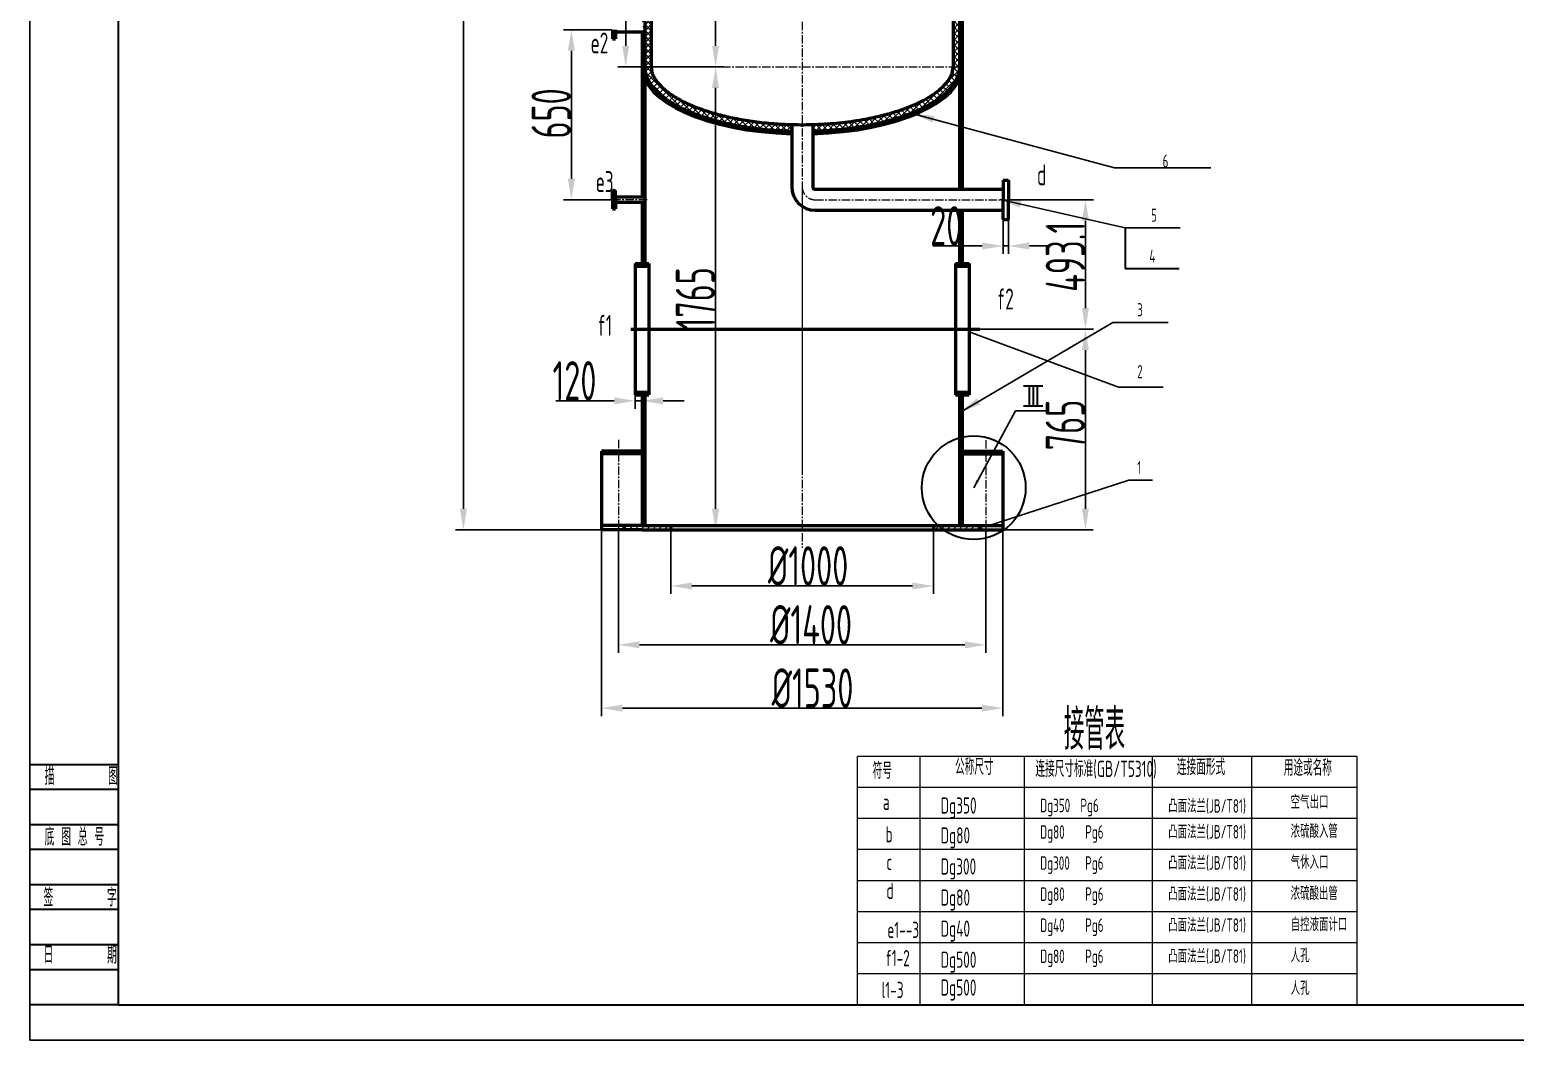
# Model space of a CAD drawing. Header units: millimetres. Extents: x -253 to 11070, y -374 to 15635.
# Drawn here: x -253 to 5408, y -374 to 3480 of the extents above; entities that cross this region are included whole.
import ezdxf

# ---------------------------------------------------------------- set-up
doc = ezdxf.new("R2010")
doc.units = ezdxf.units.MM
doc.linetypes.add('CENTER', pattern=[50.8, 31.75, -6.35, 6.35, -6.35])
for name, color, linetype, lineweight in [('中心线', 6, 'CENTER', 18), ('剖面线', 3, 'Continuous', 18), ('文字', 2, 'Continuous', 25), ('标注', 1, 'Continuous', 30), ('粗实线', 5, 'Continuous', 50), ('细实线', 4, 'Continuous', 20)]:
    doc.layers.add(name, color=color, linetype=linetype, lineweight=lineweight)
doc.styles.add('字体120', font='gbenor.shx', dxfattribs={"width": 0.7, "height": 120, "bigfont": 'gbcbig.shx'})
doc.styles.add('字体150', font='gbenor.shx', dxfattribs={"width": 0.7, "height": 150, "bigfont": 'gbcbig.shx'})
doc.styles.add('字体30', font='gbenor.shx', dxfattribs={"width": 0.7, "height": 30, "bigfont": 'gbcbig.shx'})
doc.styles.add('字体5', font='gbenor.shx', dxfattribs={"width": 0.7, "height": 5, "bigfont": 'gbcbig.shx'})
doc.styles.add('字体50', font='gbenor.shx', dxfattribs={"width": 0.7, "height": 50, "bigfont": 'gbcbig.shx'})
doc.styles.add('字体80', font='gbenor.shx', dxfattribs={"width": 0.7, "height": 80, "bigfont": 'gbcbig.shx'})
doc.dimstyles.new('基本样式150', dxfattribs={"dimtxt": 150, "dimasz": 80, "dimexe": 30, "dimexo": 0.625, "dimgap": 1.5, "dimtad": 1, "dimdec": 1, "dimdsep": 46, "dimtxsty": '字体150', "dimcen": 20, "dimadec": 0, "dimazin": 0, "dimtfac": 1, "dimtdec": 1, "dimtmove": 0, "dimatfit": 3, "dimfxl": 0, "dimarcsym": 0})
doc.dimstyles.new('基本样式50', dxfattribs={"dimtxt": 50, "dimasz": 10, "dimexe": 9, "dimexo": 0.625, "dimtad": 1, "dimdec": 1, "dimdsep": 46, "dimtxsty": '字体50', "dimcen": 4, "dimadec": 0, "dimazin": 0, "dimtfac": 1, "dimtdec": 1, "dimtmove": 0, "dimatfit": 3, "dimfxl": 0, "dimarcsym": 0})
doc.dimstyles.new('省扯样式50', dxfattribs={"dimtxt": 120, "dimasz": 30, "dimexe": 15, "dimexo": 0.625, "dimtad": 1, "dimdec": 1, "dimdsep": 46, "dimtxsty": '字体120', "dimcen": 4, "dimse2": 1, "dimsd2": 1, "dimadec": 0, "dimazin": 0, "dimtfac": 1, "dimtdec": 1, "dimtmove": 0, "dimatfit": 3, "dimfxl": 0, "dimarcsym": 0})
pattern_1 = [(45, (-85352.509, 14409.825), (-11.2253202, 11.2253202), [])]

# ---------------------------------------------------------------- blocks, each defined once
blk = doc.blocks.new('*D10')
at = {"layer": 'Defpoints', "color": 0}
for p in [(2095.8, 4837.9), (2080.8, 3337.9), (2360.7, 3337.9)]:
    blk.add_point(p, dxfattribs=at)
at = {"layer": '标注', "color": 0, "lineweight": -2}
for p, q in [((2096.4, 4837.9), (2390.7, 4837.9)), ((2360.7, 4757.9), (2360.7, 3417.9)), ((2081.4, 3337.9), (2390.7, 3337.9))]:
    blk.add_line(p, q, dxfattribs=at)
at = {"layer": '标注', "color": 0}
for points in [[(2347.4, 4757.9), (2374.1, 4757.9), (2360.7, 4837.9)], [(2347.4, 3417.9), (2374.1, 3417.9), (2360.7, 3337.9)]]:
    blk.add_solid(points, dxfattribs=at)
at = {"layer": '标注', "color": 0, "insert": (2284.2, 4068.1), "char_height": 150, "attachment_point": 5, "rotation": 90, "style": '字体150'}
blk.add_mtext('1500', dxfattribs=at)
blk = doc.blocks.new('*D11')
at = {"layer": 'Defpoints', "color": 0}
for p in [(3367.6, 2337.9), (3770.3, 2337.9), (3455.8, 1572.9)]:
    blk.add_point(p, dxfattribs=at)
at = {"layer": '标注', "color": 0, "lineweight": -2}
for p, q in [((3368.2, 2337.9), (3800.3, 2337.9)), ((3770.3, 1652.9), (3770.3, 2257.9)), ((3456.4, 1572.9), (3800.3, 1572.9))]:
    blk.add_line(p, q, dxfattribs=at)
at = {"layer": '标注', "color": 0}
for points in [[(3757, 2257.9), (3783.6, 2257.9), (3770.3, 2337.9)], [(3757, 1652.9), (3783.6, 1652.9), (3770.3, 1572.9)]]:
    blk.add_solid(points, dxfattribs=at)
at = {"layer": '标注', "color": 0, "insert": (3693.8, 1972.5), "char_height": 150, "attachment_point": 5, "rotation": 90, "style": '字体150'}
blk.add_mtext('765', dxfattribs=at)
blk = doc.blocks.new('*D12')
at = {"layer": 'Defpoints', "color": 0}
for p in [(3476.8, 2831), (3770.4, 2831), (3367.6, 2337.9)]:
    blk.add_point(p, dxfattribs=at)
at = {"layer": '标注', "color": 0, "lineweight": -2}
for p, q in [((3477.4, 2831), (3800.4, 2831)), ((3770.4, 2417.9), (3770.4, 2751)), ((3368.2, 2337.9), (3800.4, 2337.9))]:
    blk.add_line(p, q, dxfattribs=at)
at = {"layer": '标注', "color": 0}
for points in [[(3757.1, 2751), (3783.8, 2751), (3770.4, 2831)], [(3757.1, 2417.9), (3783.8, 2417.9), (3770.4, 2337.9)]]:
    blk.add_solid(points, dxfattribs=at)
at = {"layer": '标注', "color": 0, "insert": (3693.9, 2613.9), "char_height": 150, "attachment_point": 5, "rotation": 90, "style": '字体150'}
blk.add_mtext('493.1', dxfattribs=at)
blk = doc.blocks.new('*D13')
at = {"layer": 'Defpoints', "color": 0}
for p in [(2054.7, 2087.9), (2054.7, 2064.5), (2080.8, 2087.9)]:
    blk.add_point(p, dxfattribs=at)
at = {"layer": '标注', "color": 0, "lineweight": -2}
for p, q in [((1974.7, 2064.5), (1751.6, 2064.5)), ((2054.7, 2087.3), (2054.7, 2034.5)), ((2080.8, 2064.5), (2054.7, 2064.5)), ((2080.8, 2087.3), (2080.8, 2034.5)), ((2160.8, 2064.5), (2240.8, 2064.5))]:
    blk.add_line(p, q, dxfattribs=at)
at = {"layer": '标注', "color": 0}
for points in [[(1974.7, 2077.8), (1974.7, 2051.1), (2054.7, 2064.5)], [(2160.8, 2077.8), (2160.8, 2051.1), (2080.8, 2064.5)]]:
    blk.add_solid(points, dxfattribs=at)
at = {"layer": '标注', "color": 0, "insert": (1823.1, 2141), "char_height": 150, "attachment_point": 5, "style": '字体150'}
blk.add_mtext('120', dxfattribs=at)
blk = doc.blocks.new('*D14')
at = {"layer": 'Defpoints', "color": 0}
for p in [(2018.2, 5921.2), (2080.8, 5921.2), (2090.8, 3337.9)]:
    blk.add_point(p, dxfattribs=at)
at = {"layer": '标注', "color": 0, "lineweight": -2}
for p, q in [((2080.1, 5921.2), (1988.2, 5921.2)), ((2018.2, 3417.9), (2018.2, 5841.2)), ((2090.1, 3337.9), (1988.2, 3337.9))]:
    blk.add_line(p, q, dxfattribs=at)
at = {"layer": '标注', "color": 0}
for points in [[(2004.8, 5841.2), (2031.5, 5841.2), (2018.2, 5921.2)], [(2004.8, 3417.9), (2031.5, 3417.9), (2018.2, 3337.9)]]:
    blk.add_solid(points, dxfattribs=at)
at = {"layer": '标注', "color": 0, "insert": (1941.7, 4644.4), "char_height": 150, "attachment_point": 5, "rotation": 90, "style": '字体150'}
blk.add_mtext('2580', dxfattribs=at)
blk = doc.blocks.new('*D19')
at = {"layer": 'Defpoints', "color": 0}
for p in [(1967.4, 3479.6), (1811.2, 2831), (1967.4, 2831)]:
    blk.add_point(p, dxfattribs=at)
at = {"layer": '标注', "color": 0, "lineweight": -2}
for p, q in [((1966.8, 3479.6), (1781.2, 3479.6)), ((1811.2, 3399.6), (1811.2, 2911)), ((1966.8, 2831), (1781.2, 2831))]:
    blk.add_line(p, q, dxfattribs=at)
at = {"layer": '标注', "color": 0}
for points in [[(1797.9, 3399.6), (1824.6, 3399.6), (1811.2, 3479.6)], [(1797.9, 2911), (1824.6, 2911), (1811.2, 2831)]]:
    blk.add_solid(points, dxfattribs=at)
at = {"layer": '标注', "color": 0, "insert": (1734.7, 3160.5), "char_height": 150, "attachment_point": 5, "rotation": 90, "style": '字体150'}
blk.add_mtext('650', dxfattribs=at)
blk = doc.blocks.new('*D4')
at = {"layer": 'Defpoints', "color": 0}
for p in [(2080.8, 3337.9), (2080.8, 1572.9), (2360.7, 1572.9)]:
    blk.add_point(p, dxfattribs=at)
at = {"layer": '标注', "color": 0, "lineweight": -2}
for p, q in [((2081.4, 3337.9), (2390.7, 3337.9)), ((2360.7, 3257.9), (2360.7, 1652.9)), ((2081.4, 1572.9), (2390.7, 1572.9))]:
    blk.add_line(p, q, dxfattribs=at)
at = {"layer": '标注', "color": 0}
for points in [[(2347.4, 3257.9), (2374.1, 3257.9), (2360.7, 3337.9)], [(2347.4, 1652.9), (2374.1, 1652.9), (2360.7, 1572.9)]]:
    blk.add_solid(points, dxfattribs=at)
at = {"layer": '标注', "color": 0, "insert": (2284.2, 2455.4), "char_height": 150, "attachment_point": 5, "rotation": 90, "style": '字体150'}
blk.add_mtext('1765', dxfattribs=at)
blk = doc.blocks.new('*D29')
at = {"layer": 'Defpoints', "color": 0}
for p in [(2190.8, 1572.9), (3190.8, 1572.9), (3190.8, 1358.6)]:
    blk.add_point(p, dxfattribs=at)
at = {"layer": '标注', "color": 0, "lineweight": -2}
for p, q in [((2190.8, 1572.3), (2190.8, 1328.6)), ((3190.8, 1572.3), (3190.8, 1328.6)), ((2270.8, 1358.6), (3110.8, 1358.6))]:
    blk.add_line(p, q, dxfattribs=at)
at = {"layer": '标注', "color": 0}
for points in [[(2270.8, 1372), (2270.8, 1345.3), (2190.8, 1358.6)], [(3110.8, 1372), (3110.8, 1345.3), (3190.8, 1358.6)]]:
    blk.add_solid(points, dxfattribs=at)
at = {"layer": '标注', "color": 0, "insert": (2713.5, 1435.1), "char_height": 150, "attachment_point": 5, "style": '字体150'}
blk.add_mtext('%%c1000', dxfattribs=at)
blk = doc.blocks.new('*D30')
at = {"layer": 'Defpoints', "color": 0}
for p in [(1990.8, 1572.9), (3390.8, 1572.9), (3390.8, 1134.2)]:
    blk.add_point(p, dxfattribs=at)
at = {"layer": '标注', "color": 0, "lineweight": -2}
for p, q in [((1990.8, 1572.3), (1990.8, 1104.2)), ((3390.8, 1572.3), (3390.8, 1104.2)), ((2070.8, 1134.2), (3310.8, 1134.2))]:
    blk.add_line(p, q, dxfattribs=at)
at = {"layer": '标注', "color": 0}
for points in [[(2070.8, 1147.5), (2070.8, 1120.8), (1990.8, 1134.2)], [(3310.8, 1147.5), (3310.8, 1120.8), (3390.8, 1134.2)]]:
    blk.add_solid(points, dxfattribs=at)
at = {"layer": '标注', "color": 0, "insert": (2724.7, 1210.7), "char_height": 150, "attachment_point": 5, "style": '字体150'}
blk.add_mtext('%%c1400', dxfattribs=at)
blk = doc.blocks.new('*D31')
at = {"layer": 'Defpoints', "color": 0}
for p in [(1925.8, 1572.9), (3455.8, 1572.9), (3455.8, 892.9)]:
    blk.add_point(p, dxfattribs=at)
at = {"layer": '标注', "color": 0, "lineweight": -2}
for p, q in [((1925.8, 1572.3), (1925.8, 862.9)), ((3455.8, 1572.3), (3455.8, 862.9)), ((2005.8, 892.9), (3375.8, 892.9))]:
    blk.add_line(p, q, dxfattribs=at)
at = {"layer": '标注', "color": 0}
for points in [[(2005.8, 906.2), (2005.8, 879.5), (1925.8, 892.9)], [(3375.8, 906.2), (3375.8, 879.5), (3455.8, 892.9)]]:
    blk.add_solid(points, dxfattribs=at)
at = {"layer": '标注', "color": 0, "insert": (2730.3, 969.4), "char_height": 150, "attachment_point": 5, "style": '字体150'}
blk.add_mtext('%%c1530', dxfattribs=at)
blk = doc.blocks.new('*D35')
at = {"layer": 'Defpoints', "color": 0}
for p in [(3456.8, 2756), (3476.8, 2756), (3476.8, 2655)]:
    blk.add_point(p, dxfattribs=at)
at = {"layer": '标注', "color": 0, "lineweight": -2}
for p, q in [((3456.8, 2755.4), (3456.8, 2625)), ((3476.8, 2755.4), (3476.8, 2625)), ((3376.8, 2655), (3189, 2655)), ((3476.8, 2655), (3456.8, 2655)), ((3556.8, 2655), (3636.8, 2655))]:
    blk.add_line(p, q, dxfattribs=at)
at = {"layer": '标注', "color": 0}
for points in [[(3376.8, 2668.3), (3376.8, 2641.7), (3456.8, 2655)], [(3556.8, 2668.3), (3556.8, 2641.7), (3476.8, 2655)]]:
    blk.add_solid(points, dxfattribs=at)
at = {"layer": '标注', "color": 0, "insert": (3239.8, 2731.5), "char_height": 150, "attachment_point": 5, "style": '字体150'}
blk.add_mtext('20', dxfattribs=at)
blk = doc.blocks.new('*D7')
at = {"layer": 'Defpoints', "color": 0}
for p in [(2691.4, 14401.8), (1399.7, 1572.9), (2090.8, 1572.9)]:
    blk.add_point(p, dxfattribs=at)
at = {"layer": '标注', "color": 0, "lineweight": -2}
for p, q in [((2690.8, 14401.8), (1369.7, 14401.8)), ((1399.7, 14321.8), (1399.7, 1652.9)), ((2090.1, 1572.9), (1369.7, 1572.9))]:
    blk.add_line(p, q, dxfattribs=at)
at = {"layer": '标注', "color": 0}
for points in [[(1386.3, 14321.8), (1413, 14321.8), (1399.7, 14401.8)], [(1386.3, 1652.9), (1413, 1652.9), (1399.7, 1572.9)]]:
    blk.add_solid(points, dxfattribs=at)
at = {"layer": '标注', "color": 0, "insert": (1323.2, 7948.9), "char_height": 150, "attachment_point": 5, "rotation": 90, "style": '字体150'}
blk.add_mtext('13975', dxfattribs=at)

msp = doc.modelspace()

# ---------------------------------------------------------------- hatches: boundary and pattern name
at = {"layer": '剖面线'}
h = msp.add_hatch(dxfattribs=at)
h.set_pattern_fill('ANSI37', color=256, scale=5, style=0)
h.set_pattern_definition([(45, (-85352.509, 14409.825), (-11.2253202, 11.2253202), []), (135, (-85352.509, 14409.825), (-11.2253202, -11.2253202), [])])
h.paths.add_polyline_path([(3265.77, 3337.95), (3290.77, 3337.95), (3290.77, 4278.35), (3265.77, 4278.35)])
edge = h.paths.add_edge_path()
edge.add_spline(control_points=[(2730.77, 3093), (2735.56, 3093.14), (2740.35, 3093.29), (2773.93, 3094.56), (2802.55, 3096.51), (2858.81, 3102.11), (2886.45, 3105.75), (2940.18, 3114.64), (2966.27, 3119.89), (3016.34, 3131.89), (3040.33, 3138.63), (3085.69, 3153.47), (3107.07, 3161.55), (3146.76, 3178.88), (3165.07, 3188.11), (3198.23, 3207.51), (3213.07, 3217.66), (3236.22, 3236.36), (3245.25, 3244.79), (3260.87, 3261.88), (3267.46, 3270.54), (3278.2, 3287.93), (3282.35, 3296.67), (3288.23, 3314.1), (3289.98, 3322.81), (3290.7, 3333.65), (3290.77, 3335.8), (3290.77, 3337.95)], knot_values=[1.6368724, 1.6368724, 1.6368724, 1.6368724, 1.6606489, 1.6606489, 1.803887, 1.803887, 1.9471251, 1.9471251, 2.0903632, 2.0903632, 2.2336013, 2.2336013, 2.3768394, 2.3768394, 2.5200775, 2.5200775, 2.6633156, 2.6633156, 2.7759348, 2.7759348, 2.8885541, 2.8885541, 3.0011734, 3.0011734, 3.1137927, 3.1137927, 3.1415927, 3.1415927, 3.1415927, 3.1415927], degree=3, periodic=0)
edge.add_line((3290.77, 3337.95), (3265.77, 3337.95))
edge.add_spline(control_points=[(3265.77, 3337.95), (3265.77, 3335.21), (3265.61, 3332.48), (3264.82, 3325.52), (3263.97, 3321.27), (3261.6, 3313.07), (3260.16, 3309.15), (3256.57, 3301.14), (3254.43, 3297.06), (3249.36, 3288.76), (3246.45, 3284.55), (3238.81, 3274.73), (3233.82, 3269.11), (3222.44, 3257.81), (3216.06, 3252.14), (3202.2, 3241.09), (3194.77, 3235.7), (3176.96, 3223.93), (3166.29, 3217.59), (3140.45, 3203.74), (3124.81, 3196.34), (3091.23, 3182.32), (3073.28, 3175.69), (3035.55, 3163.4), (3015.78, 3157.73), (2974.61, 3147.43), (2953.2, 3142.79), (2903.14, 3133.51), (2874.08, 3129.22), (2814.64, 3122.57), (2784.27, 3120.21), (2746.02, 3118.5), (2738.4, 3118.23), (2730.77, 3118.01)], knot_values=[1.6380387, 1.6380387, 1.6380387, 1.6380387, 1.6856943, 1.6856943, 1.7587064, 1.7587064, 1.8234815, 1.8234815, 1.8882566, 1.8882566, 1.9530318, 1.9530318, 2.0373284, 2.0373284, 2.121625, 2.121625, 2.2028238, 2.2028238, 2.3016387, 2.3016387, 2.4248134, 2.4248134, 2.5479881, 2.5479881, 2.670172, 2.670172, 2.7923559, 2.7923559, 2.9477013, 2.9477013, 3.1030467, 3.1030467, 3.1415927, 3.1415927, 3.1415927, 3.1415927], degree=3, periodic=0)
edge.add_line((2730.77, 3118.01), (2730.77, 3093))
edge = h.paths.add_edge_path()
edge.add_spline(control_points=[(2090.77, 3337.95), (2090.77, 3330.21), (2091.69, 3322.48), (2095.41, 3306.99), (2098.2, 3299.23), (2105.72, 3283.72), (2110.44, 3275.97), (2121.83, 3260.58), (2128.49, 3252.94), (2143.71, 3237.89), (2152.27, 3230.47), (2171.22, 3215.97), (2181.6, 3208.89), (2204.08, 3195.15), (2216.18, 3188.5), (2241.97, 3175.7), (2255.66, 3169.56), (2290.68, 3155.35), (2312.77, 3147.59), (2359.43, 3133.45), (2384, 3127.07), (2435.11, 3115.84), (2461.64, 3110.99), (2516.13, 3102.92), (2544.07, 3099.7), (2598.28, 3095.18), (2624.46, 3093.73), (2650.77, 3093)], knot_values=[0, 0, 0, 0, 0.1001525, 0.1001525, 0.2003051, 0.2003051, 0.3004576, 0.3004576, 0.4006102, 0.4006102, 0.5007627, 0.5007627, 0.6009152, 0.6009152, 0.7010678, 0.7010678, 0.8012203, 0.8012203, 0.9444584, 0.9444584, 1.0876965, 1.0876965, 1.2309346, 1.2309346, 1.3741727, 1.3741727, 1.5047203, 1.5047203, 1.5047203, 1.5047203], degree=3, periodic=0)
edge.add_line((2650.77, 3093), (2650.77, 3118.01))
edge.add_spline(control_points=[(2650.77, 3118.01), (2629.97, 3118.6), (2609.26, 3119.64), (2564.77, 3122.89), (2541.07, 3125.25), (2494.59, 3131.16), (2471.82, 3134.72), (2427.57, 3142.94), (2406.09, 3147.62), (2364.78, 3158), (2344.95, 3163.71), (2312.82, 3174.22), (2300.02, 3178.8), (2275.52, 3188.35), (2263.82, 3193.33), (2241.62, 3203.63), (2231.12, 3208.95), (2211.42, 3219.86), (2202.23, 3225.44), (2185.2, 3236.79), (2177.38, 3242.54), (2164.72, 3252.87), (2159.6, 3257.42), (2150.25, 3266.51), (2146.03, 3271.04), (2138.46, 3280.03), (2135.13, 3284.48), (2129.3, 3293.26), (2126.82, 3297.57), (2122.65, 3306.04), (2120.97, 3310.19), (2118.32, 3318.32), (2117.36, 3322.31), (2116.08, 3330.18), (2115.77, 3334.06), (2115.77, 3337.95)], knot_values=[0, 0, 0, 0, 0.1050402, 0.1050402, 0.2277658, 0.2277658, 0.3504914, 0.3504914, 0.473217, 0.473217, 0.5959426, 0.5959426, 0.6825665, 0.6825665, 0.7691904, 0.7691904, 0.8558143, 0.8558143, 0.9424382, 0.9424382, 1.0290621, 1.0290621, 1.0968466, 1.0968466, 1.1646312, 1.1646312, 1.2324157, 1.2324157, 1.3002003, 1.3002003, 1.3679848, 1.3679848, 1.4357694, 1.4357694, 1.5035539, 1.5035539, 1.5035539, 1.5035539], degree=3, periodic=0)
edge.add_line((2115.77, 3337.95), (2090.77, 3337.95))
h.paths.add_polyline_path([(2115.77, 4288.35), (2115.77, 4684.31), (2090.77, 4664.66), (2090.77, 4288.35), (2090.77, 3337.95), (2115.77, 3337.95)])
h = msp.add_hatch(dxfattribs=at)
h.set_pattern_fill('ANSI31', color=256, scale=5, style=0)
h.set_pattern_definition(pattern_1)
h.paths.add_polyline_path([(2090.77, 4268.35), (2080.77, 4268.35), (2080.77, 3489.59), (2090.77, 3489.59)])
h.paths.add_polyline_path([(3290.77, 3337.95), (3300.77, 3337.95), (3300.77, 4278.35), (3290.77, 4278.35)])
h = msp.add_hatch(dxfattribs=at)
h.set_pattern_fill('ANSI31', color=256, scale=5, style=0)
h.set_pattern_definition(pattern_1)
edge = h.paths.add_edge_path()
edge.add_ellipse((2690.77, 3337.95), major_axis=(-610, 0), ratio=0.4188466, start_angle=0, end_angle=86.2402)
edge.add_line((2650.77, 3083), (2650.77, 3093))
edge.add_spline(control_points=[(2650.77, 3093), (2624.46, 3093.73), (2598.28, 3095.18), (2544.07, 3099.7), (2516.13, 3102.92), (2461.64, 3110.99), (2435.11, 3115.84), (2384, 3127.07), (2359.43, 3133.45), (2312.77, 3147.59), (2290.68, 3155.35), (2255.66, 3169.56), (2241.97, 3175.7), (2216.18, 3188.5), (2204.08, 3195.15), (2181.6, 3208.89), (2171.22, 3215.97), (2152.27, 3230.47), (2143.71, 3237.89), (2128.49, 3252.94), (2121.83, 3260.58), (2110.44, 3275.97), (2105.72, 3283.72), (2098.2, 3299.23), (2095.41, 3306.99), (2091.69, 3322.48), (2090.77, 3330.21), (2090.77, 3337.95)], knot_values=[0, 0, 0, 0, 0.1305476, 0.1305476, 0.2737857, 0.2737857, 0.4170238, 0.4170238, 0.5602619, 0.5602619, 0.7035, 0.7035, 0.8036525, 0.8036525, 0.903805, 0.903805, 1.0039576, 1.0039576, 1.1041101, 1.1041101, 1.2042627, 1.2042627, 1.3044152, 1.3044152, 1.4045677, 1.4045677, 1.5047203, 1.5047203, 1.5047203, 1.5047203], degree=3, periodic=0)
edge.add_line((2090.77, 3337.95), (2080.77, 3337.95))
h.paths.add_polyline_path([(2090.77, 3469.59), (2080.77, 3469.59), (2080.77, 3337.95), (2090.77, 3337.95)])
edge = h.paths.add_edge_path()
edge.add_ellipse((2690.77, 3337.95), major_axis=(-610, 0), ratio=0.4188466, start_angle=93.7598, end_angle=180)
edge.add_line((3300.77, 3337.95), (3290.77, 3337.95))
edge.add_spline(control_points=[(3290.77, 3337.95), (3290.77, 3335.8), (3290.7, 3333.65), (3289.98, 3322.81), (3288.23, 3314.1), (3282.35, 3296.67), (3278.2, 3287.93), (3267.46, 3270.54), (3260.87, 3261.88), (3245.25, 3244.79), (3236.22, 3236.36), (3213.07, 3217.66), (3198.23, 3207.51), (3165.07, 3188.11), (3146.76, 3178.88), (3107.07, 3161.55), (3085.69, 3153.47), (3040.33, 3138.63), (3016.34, 3131.89), (2966.27, 3119.89), (2940.18, 3114.64), (2886.45, 3105.75), (2858.81, 3102.11), (2802.55, 3096.51), (2773.93, 3094.56), (2740.35, 3093.29), (2735.56, 3093.14), (2730.77, 3093)], knot_values=[1.6368724, 1.6368724, 1.6368724, 1.6368724, 1.6646724, 1.6646724, 1.7772916, 1.7772916, 1.8899109, 1.8899109, 2.0025302, 2.0025302, 2.1151495, 2.1151495, 2.2583876, 2.2583876, 2.4016256, 2.4016256, 2.5448637, 2.5448637, 2.6881018, 2.6881018, 2.8313399, 2.8313399, 2.974578, 2.974578, 3.1178161, 3.1178161, 3.1415927, 3.1415927, 3.1415927, 3.1415927], degree=3, periodic=0)
edge.add_line((2730.77, 3093), (2730.77, 3083))
h = msp.add_hatch(dxfattribs=at)
h.set_pattern_fill('ANSI31', color=256, scale=5, style=0)
h.set_pattern_definition(pattern_1)
edge = h.paths.add_edge_path()
edge.add_line((2080.77, 2841.01), (2090.77, 2841.01))
edge.add_line((2090.77, 2841.01), (2090.77, 3291.87))
edge.add_ellipse((2690.77, 3337.95), major_axis=(-610, 0), ratio=0.4188466, start_angle=0, end_angle=10.38886, ccw=False)
edge.add_line((2080.77, 3337.95), (2080.77, 2841.01))
h.paths.add_polyline_path([(2090.77, 2821.01), (2080.77, 2821.01), (2080.77, 2587.95), (2090.77, 2587.95)])
h.paths.add_polyline_path([(3290.77, 2587.95), (3300.77, 2587.95), (3300.77, 2791.01), (3290.77, 2791.01)])
h = msp.add_hatch(dxfattribs=at)
h.set_pattern_fill('ANSI31', color=256, scale=5, style=0)
h.set_pattern_definition(pattern_1)
edge = h.paths.add_edge_path()
edge.add_ellipse((2690.77, 3337.95), major_axis=(-610, 0), ratio=0.4188466, start_angle=169.61114, end_angle=180, ccw=False)
edge.add_line((3290.77, 3291.87), (3290.77, 2871.01))
edge.add_line((3290.77, 2871.01), (3300.77, 2871.01))
edge.add_line((3300.77, 2871.01), (3300.77, 3337.95))
h = msp.add_hatch(dxfattribs=at)
h.set_pattern_fill('ANSI31', color=256, scale=5, style=0)
h.set_pattern_definition(pattern_1)
h.paths.add_polyline_path([(3274.65, 2097.95), (3274.65, 2087.95), (3326.88, 2087.95), (3326.88, 2097.95)])
h.paths.add_polyline_path([(3326.88, 2577.95), (3326.88, 2587.95), (3274.65, 2587.95), (3274.65, 2577.95)])
h.paths.add_polyline_path([(2106.88, 2577.95), (2106.88, 2587.95), (2054.65, 2587.95), (2054.65, 2577.95)])
h.paths.add_polyline_path([(2054.65, 2097.95), (2054.65, 2087.95), (2106.88, 2087.95), (2106.88, 2097.95)])
h = msp.add_hatch(dxfattribs=at)
h.set_pattern_fill('ANSI31', color=256, scale=5, style=0)
h.set_pattern_definition(pattern_1)
h.paths.add_polyline_path([(2090.77, 2087.95), (2080.77, 2087.95), (2080.77, 1872.95), (2080.77, 1588.95), (2090.77, 1588.95)])
h.paths.add_polyline_path([(1990.77, 1872.95), (1990.77, 1862.95), (2080.77, 1862.95), (2080.77, 1872.95)])
h.paths.add_polyline_path([(1990.77, 1862.95), (1990.77, 1872.95), (1925.77, 1872.95), (1925.77, 1862.95)])
h.paths.add_polyline_path([(3290.77, 1588.95), (3300.77, 1588.95), (3300.77, 1872.95), (3300.77, 2087.95), (3290.77, 2087.95)])
h.paths.add_polyline_path([(3300.77, 1872.95), (3300.77, 1862.95), (3390.77, 1862.95), (3390.77, 1872.95)])
h.paths.add_polyline_path([(3455.77, 1862.95), (3455.77, 1872.95), (3390.77, 1872.95), (3390.77, 1862.95)])
h = msp.add_hatch(dxfattribs=at)
h.set_pattern_fill('ANSI31', color=256, scale=5, style=0)
h.set_pattern_definition(pattern_1)
h.paths.add_polyline_path([(2190.77, 1572.95), (2190.77, 1588.95), (2080.77, 1588.95), (2010.77, 1588.95), (2010.77, 1572.95), (2080.77, 1572.95)])
h.paths.add_polyline_path([(3190.77, 1588.95), (3190.77, 1572.95), (3300.77, 1572.95), (3370.77, 1572.95), (3370.77, 1588.95), (3300.77, 1588.95)])

# ---------------------------------------------------------------- linework, layer by layer
for p, q in [((-253.12, 15635.15), (-253.12, -373.54)), ((-253.12, -373.54), (11070.1, -373.54))]:
    msp.add_line(p, q)
at = {"layer": '中心线'}
for p, q in [((2690.77, 14736.72), (2690.77, 1789.4)), ((2080.77, 3337.95), (3300.77, 3337.95)), ((2090.77, 3291.87), (2090.77, 2587.95)), ((2099.85, 2831.01), (1957.33, 2831.01)), ((2690.77, 2881.01), (2690.77, 1504.12)), ((2740.77, 2831.01), (3519.28, 2831.01)), ((1990.77, 1916.28), (1990.77, 1509.87)), ((3390.77, 1915.02), (3390.77, 1532.77))]:
    msp.add_line(p, q, dxfattribs=at)
msp.add_arc((2740.77, 2881.01), 50, 180, 270, dxfattribs=at)
at = {"layer": '标注'}
for p, q in [((83.48, 15500.51), (83.48, -238.9)), ((3922.27, 2723.78), (3922.27, 2568.82)), ((3922.27, 2568.82), (4127.82, 2568.82)), ((3534.16, 2121.75), (3608.39, 2121.75)), ((3555.81, 2121.75), (3555.81, 2046)), ((3571.27, 2121.75), (3571.27, 2046)), ((3586.74, 2121.75), (3586.74, 2046)), ((3534.16, 2046), (3608.39, 2046)), ((83.48, 676.65), (-253.12, 676.65)), ((83.48, 582.4), (-253.12, 582.4)), ((83.48, 447.76), (-253.12, 447.76)), ((83.48, 353.51), (-253.12, 353.51)), ((83.48, 218.87), (-253.12, 218.87)), ((83.48, 124.62), (-253.12, 124.62)), ((83.48, -10.02), (-253.12, -10.02)), ((83.48, -104.26), (-253.12, -104.26)), ((83.48, -238.9), (-253.12, -238.9)), ((83.48, -238.9), (10935.46, -238.9))]:
    msp.add_line(p, q, dxfattribs=at)
msp.add_circle((3344.53, 1733.36), 197.85, dxfattribs=at)
at = {"layer": '粗实线'}
for p, q in [((2090.77, 4288.35), (2090.77, 3337.95)), ((2115.77, 4288.35), (2115.77, 3337.95)), ((3265.77, 4278.35), (3265.77, 3337.95)), ((3290.77, 4278.35), (3290.77, 3337.95)), ((3300.77, 4278.35), (3300.77, 2871.01)), ((1967.39, 3479.59), (1967.39, 3444.59)), ((1979.39, 3479.59), (1979.39, 3444.59)), ((2090.77, 3469.59), (1979.39, 3469.59)), ((2080.77, 3469.59), (2080.77, 2841.01)), ((1967.39, 3444.59), (1979.39, 3444.59)), ((2090.77, 3291.87), (2090.77, 2587.95)), ((3290.77, 3291.87), (3290.77, 2871.01)), ((3290.77, 3291.87), (3290.77, 2871.01)), ((2650.77, 3118.01), (2650.77, 2881.01)), ((2730.77, 3118.01), (2730.77, 2881.01)), ((3456.81, 2906.01), (3476.81, 2906.01)), ((3456.81, 2906.01), (3456.81, 2831.01)), ((3476.81, 2906.01), (3476.81, 2831.01)), ((1967.39, 2831.01), (1967.39, 2866.02)), ((1967.39, 2866.02), (1979.39, 2866.02)), ((1967.39, 2831.01), (1967.39, 2796)), ((1979.39, 2831.01), (1979.39, 2866.02)), ((2090.77, 2841.01), (1979.39, 2841.01)), ((1979.39, 2831.01), (1979.39, 2796)), ((2740.77, 2871.01), (3456.81, 2871.01)), ((3456.81, 2756.01), (3456.81, 2831.01)), ((3476.81, 2756.01), (3476.81, 2831.01)), ((1967.39, 2796), (1979.39, 2796)), ((2090.77, 2821.01), (1979.39, 2821.01)), ((2080.77, 2821.01), (2080.77, 2587.95)), ((2740.77, 2791.01), (3456.81, 2791.01)), ((3290.77, 2791.01), (3290.77, 2587.95)), ((3290.77, 2791.01), (3290.77, 2587.95)), ((3300.77, 2791.01), (3300.77, 2587.95)), ((3456.81, 2756.01), (3476.81, 2756.01)), ((2054.65, 2587.95), (2106.88, 2587.95)), ((2054.65, 2587.95), (2054.65, 2087.95)), ((2054.65, 2577.95), (2106.88, 2577.95)), ((2106.88, 2587.95), (2106.88, 2087.95)), ((3274.65, 2587.95), (3326.88, 2587.95)), ((3274.65, 2587.95), (3274.65, 2087.95)), ((3274.65, 2577.95), (3326.88, 2577.95)), ((3326.88, 2587.95), (3326.88, 2087.95)), ((2037.97, 2337.95), (3367.61, 2337.95)), ((2054.65, 2097.95), (2106.88, 2097.95)), ((3274.65, 2097.95), (3326.88, 2097.95)), ((2054.65, 2087.95), (2106.88, 2087.95)), ((2080.77, 2087.95), (2080.77, 1872.95)), ((2090.77, 2087.95), (2090.77, 1588.95)), ((3274.65, 2087.95), (3326.88, 2087.95)), ((3290.77, 2087.95), (3290.77, 1588.95)), ((3300.77, 2087.95), (3300.77, 1872.95)), ((1925.77, 1872.95), (1925.77, 1572.95)), ((2080.77, 1872.95), (1925.77, 1872.95)), ((2080.77, 1872.95), (2080.77, 1588.95)), ((3300.77, 1872.95), (3455.77, 1872.95)), ((3300.77, 1872.95), (3300.77, 1588.95)), ((3455.77, 1872.95), (3455.77, 1572.95)), ((2080.77, 1862.95), (1925.77, 1862.95)), ((3300.77, 1862.95), (3455.77, 1862.95)), ((2080.77, 1588.95), (1925.77, 1588.95)), ((2010.77, 1588.95), (2010.77, 1572.95)), ((2080.77, 1588.95), (3300.77, 1588.95)), ((2190.77, 1588.95), (2190.77, 1572.95)), ((3190.77, 1588.95), (3190.77, 1572.95)), ((3300.77, 1588.95), (3455.77, 1588.95)), ((3370.77, 1588.95), (3370.77, 1572.95)), ((2080.77, 1572.95), (1925.77, 1572.95)), ((2080.77, 1572.95), (3300.77, 1572.95)), ((3300.77, 1572.95), (3455.77, 1572.95))]:
    msp.add_line(p, q, dxfattribs=at)
for radius in [90, 10]:
    msp.add_arc((2740.77, 2881.01), radius, 180, 270, dxfattribs=at)
for start_param, end_param in [(0, 1.5051755), (1.6364172, 3.1415927)]:
    msp.add_ellipse((2690.77, 3337.95), major_axis=(-610, 0), ratio=0.4188466, start_param=start_param, end_param=end_param, dxfattribs=at)
for points, knots in [([(2090.77, 3337.95), (2090.77, 3330.21), (2091.69, 3322.48), (2095.41, 3306.99), (2098.2, 3299.23), (2105.72, 3283.72), (2110.44, 3275.97), (2121.83, 3260.58), (2128.49, 3252.94), (2143.71, 3237.89), (2152.27, 3230.47), (2171.22, 3215.97), (2181.6, 3208.89), (2204.08, 3195.15), (2216.18, 3188.5), (2241.97, 3175.7), (2255.66, 3169.56), (2290.68, 3155.35), (2312.77, 3147.59), (2359.43, 3133.45), (2384, 3127.07), (2435.11, 3115.84), (2461.64, 3110.99), (2516.13, 3102.92), (2544.07, 3099.7), (2598.28, 3095.18), (2624.46, 3093.73), (2650.77, 3093)], [0, 0, 0, 0, 0.1001525, 0.1001525, 0.2003051, 0.2003051, 0.3004576, 0.3004576, 0.4006102, 0.4006102, 0.5007627, 0.5007627, 0.6009152, 0.6009152, 0.7010678, 0.7010678, 0.8012203, 0.8012203, 0.9444584, 0.9444584, 1.0876965, 1.0876965, 1.2309346, 1.2309346, 1.3741727, 1.3741727, 1.5047203, 1.5047203, 1.5047203, 1.5047203]), ([(2115.77, 3337.95), (2115.77, 3334.06), (2116.08, 3330.18), (2117.36, 3322.31), (2118.32, 3318.32), (2120.97, 3310.19), (2122.65, 3306.04), (2126.82, 3297.57), (2129.3, 3293.26), (2135.13, 3284.48), (2138.46, 3280.03), (2146.03, 3271.04), (2150.25, 3266.51), (2159.6, 3257.42), (2164.72, 3252.87), (2177.38, 3242.54), (2185.2, 3236.79), (2202.23, 3225.44), (2211.42, 3219.86), (2231.12, 3208.95), (2241.62, 3203.63), (2263.82, 3193.33), (2275.52, 3188.35), (2300.02, 3178.8), (2312.82, 3174.22), (2344.95, 3163.71), (2364.78, 3158), (2406.09, 3147.62), (2427.57, 3142.94), (2471.82, 3134.72), (2494.59, 3131.16), (2541.07, 3125.25), (2564.77, 3122.89), (2612.71, 3119.39), (2636.96, 3118.26), (2692.06, 3117.12), (2722.98, 3117.48), (2784.27, 3120.21), (2814.64, 3122.57), (2874.08, 3129.22), (2903.14, 3133.51), (2953.2, 3142.79), (2974.61, 3147.43), (3015.78, 3157.73), (3035.55, 3163.4), (3073.28, 3175.69), (3091.23, 3182.32), (3124.81, 3196.34), (3140.45, 3203.74), (3166.29, 3217.59), (3176.96, 3223.93), (3194.77, 3235.7), (3202.2, 3241.09), (3216.06, 3252.14), (3222.44, 3257.81), (3233.82, 3269.11), (3238.81, 3274.73), (3246.45, 3284.55), (3249.36, 3288.76), (3254.43, 3297.06), (3256.57, 3301.14), (3260.16, 3309.15), (3261.6, 3313.07), (3263.97, 3321.27), (3264.82, 3325.52), (3265.61, 3332.48), (3265.77, 3335.21), (3265.77, 3337.95)], [0, 0, 0, 0, 0.0677845, 0.0677845, 0.1355691, 0.1355691, 0.2033536, 0.2033536, 0.2711382, 0.2711382, 0.3389227, 0.3389227, 0.4067073, 0.4067073, 0.4744918, 0.4744918, 0.5611157, 0.5611157, 0.6477396, 0.6477396, 0.7343635, 0.7343635, 0.8209874, 0.8209874, 0.9076113, 0.9076113, 1.0303369, 1.0303369, 1.1530625, 1.1530625, 1.2757881, 1.2757881, 1.3985137, 1.3985137, 1.5212393, 1.5212393, 1.6765847, 1.6765847, 1.8319301, 1.8319301, 1.9872755, 1.9872755, 2.1094594, 2.1094594, 2.2316433, 2.2316433, 2.354818, 2.354818, 2.4779927, 2.4779927, 2.5768076, 2.5768076, 2.6580064, 2.6580064, 2.742303, 2.742303, 2.8265996, 2.8265996, 2.8913748, 2.8913748, 2.9561499, 2.9561499, 3.020925, 3.020925, 3.0939371, 3.0939371, 3.1415927, 3.1415927, 3.1415927, 3.1415927]), ([(2730.77, 3093), (2735.56, 3093.14), (2740.35, 3093.29), (2773.93, 3094.56), (2802.55, 3096.51), (2858.81, 3102.11), (2886.45, 3105.75), (2940.18, 3114.64), (2966.27, 3119.89), (3016.34, 3131.89), (3040.33, 3138.63), (3085.69, 3153.47), (3107.07, 3161.55), (3146.76, 3178.88), (3165.07, 3188.11), (3198.23, 3207.51), (3213.07, 3217.66), (3236.22, 3236.36), (3245.25, 3244.79), (3260.87, 3261.88), (3267.46, 3270.54), (3278.2, 3287.93), (3282.35, 3296.67), (3288.23, 3314.1), (3289.98, 3322.81), (3290.7, 3333.65), (3290.77, 3335.8), (3290.77, 3337.95)], [1.6368724, 1.6368724, 1.6368724, 1.6368724, 1.6606489, 1.6606489, 1.803887, 1.803887, 1.9471251, 1.9471251, 2.0903632, 2.0903632, 2.2336013, 2.2336013, 2.3768394, 2.3768394, 2.5200775, 2.5200775, 2.6633156, 2.6633156, 2.7759348, 2.7759348, 2.8885541, 2.8885541, 3.0011734, 3.0011734, 3.1137927, 3.1137927, 3.1415927, 3.1415927, 3.1415927, 3.1415927])]:
    msp.add_open_spline(points, degree=3, knots=knots, dxfattribs=at)
at = {"layer": '细实线'}
for p, q in [((4804.61, 708.96), (2901.18, 708.96)), ((2901.18, -238.9), (2901.18, 708.96)), ((3138.75, 708.96), (3138.75, -238.9)), ((3536.66, 708.96), (3536.66, -238.9)), ((4025, 708.96), (4025, -238.9)), ((4403, 708.96), (4403, -238.9)), ((4804.61, 708.96), (4804.61, -238.9)), ((4804.61, 590.48), (2901.18, 590.48)), ((4804.61, 472), (2901.18, 472)), ((4804.61, 353.51), (2901.18, 353.51)), ((4804.61, 235.03), (2901.18, 235.03)), ((4804.61, 116.55), (2901.18, 116.55)), ((4804.61, -1.94), (2901.18, -1.94)), ((4804.61, -120.42), (2901.18, -120.42)), ((4804.61, -238.9), (2901.18, -238.9))]:
    msp.add_line(p, q, dxfattribs=at)

# ---------------------------------------------------------------- texts
at = {"layer": '文字', "width": 0.7}
for s, height, style, p in [('e2', 80, '字体80', (1884.64, 3388.94)), ('6 ', 50, '字体50', (4064.77, 2953.39)), (' d', 80, '字体80', (3555.37, 2886.38)), ('e3', 80, '字体80', (1903.93, 2860.19)), ('5', 50, '字体50', (4020.61, 2747.04)), ('4', 50, '字体50', (4014.02, 2591.07)), ('f2', 80, '字体80', (3433.95, 2412.92)), ('3', 50, '字体50', (3967.84, 2386.78)), ('f1', 80, '字体80', (1911.6, 2312.26)), ('2', 50, '字体50', (3967.84, 2150.85)), ('1 ', 50, '字体50', (3967.84, 1784.53)), ('符号', 61.71, '字体30', (2959.64, 623.44)), ('公称尺寸', 61.71, '字体30', (3273.26, 638.53)), ('连接尺寸标准(GB/T5310)', 61.71, '字体30', (3579.78, 630.5)), ('连接面形式', 61.71, '字体30', (4119.02, 637.61)), ('用途或名称', 61.71, '字体30', (4526.1, 634.89)), ('空气出口', 51.425, '字体50', (4552.4, 509.35)), ('a', 61.71, '字体30', (2998.19, 504.62)), ('Dg350 ', 61.71, '字体30', (3218.86, 490.72)), ('Dg350  Pg6', 51.425, '字体50', (3598.12, 496.24)), ('凸面法兰(JB/T81)', 51.425, '字体50', (4085.75, 494.37)), ('浓硫酸入管', 51.425, '字体50', (4552.4, 397.98)), ('b', 61.71, '字体30', (3008.46, 381.39)), ('Dg80 ', 61.71, '字体30', (3218.86, 376.82)), ('Dg80    Pg6', 51.425, '字体50', (3598.12, 395)), ('凸面法兰(JB/T81)', 51.425, '字体50', (4085.75, 395.65)), ('c', 61.71, '字体30', (3011.89, 275.28)), ('Dg300', 61.71, '字体30', (3218.86, 258.33)), ('Dg300   Pg6', 51.425, '字体50', (3598.12, 276.51)), ('凸面法兰(JB/T81)', 51.425, '字体50', (4085.75, 277.17)), ('气休入口', 51.425, '字体50', (4552.4, 279.5)), ('d', 61.71, '字体30', (3011.89, 165.75)), ('Dg80 ', 61.71, '字体30', (3218.86, 139.85)), ('Dg80    Pg6', 51.425, '字体50', (3598.12, 158.03)), ('凸面法兰(JB/T81)', 51.425, '字体50', (4085.75, 158.69)), ('浓硫酸出管', 51.425, '字体50', (4552.4, 161.01)), ('e1--3', 61.71, '字体30', (3015.32, 16.74)), ('Dg40 ', 61.71, '字体30', (3218.86, 21.37)), ('Dg40    Pg6', 51.425, '字体50', (3598.12, 39.55)), ('凸面法兰(JB/T81)', 51.425, '字体50', (4085.75, 40.2)), ('自控液面计口', 51.425, '字体50', (4552.4, 42.53)), ('f1-2', 61.71, '字体30', (3008.46, -90.98)), ('Dg500', 61.71, '字体30', (3218.86, -97.12)), ('Dg80    Pg6', 51.425, '字体50', (3598.12, -78.94)), ('凸面法兰(JB/T81)', 51.425, '字体50', (4085.75, -78.28)), ('人孔', 51.425, '字体50', (4552.4, -75.95)), ('l1-3', 61.71, '字体30', (2993.3, -212.41)), ('Dg500', 61.71, '字体30', (3218.86, -203.25)), ('人孔', 51.425, '字体50', (4552.4, -199.78))]:
    msp.add_text(s, height=height, dxfattribs=dict(at, style=style)).set_placement(p)
at = {"layer": '文字', "insert": (3688.14, 888.7), "char_height": 154.275, "width": 673.7392, "attachment_point": 1, "style": '字体150'}
msp.add_mtext('接管表', dxfattribs=at)
at = {"layer": '标注', "style": '字体5', "width": 0.7}
for s, p in [(' 描        图', (-222.08, 599.64)), (' 底 图 总 号', (-222.08, 368.31)), ('签        字', (-200.64, 136.99)), ('日        期', (-200.64, -81.48))]:
    msp.add_text(s, height=67.32, dxfattribs=at).set_placement(p)

# ---------------------------------------------------------------- dimensions: what is measured, and where the dimension line sits
at = {"layer": '标注'}
for base, p1, p2, text, picture, middle in [((1399.68, 1572.95), (2691.39, 14401.83), (2090.77, 1572.95), '13975', '*D7', (1399.68, 7948.94)), ((2018.16, 5921.19), (2090.77, 3337.95), (2080.77, 5921.19), '2580', '*D14', (2018.16, 4644.38)), ((1811.23, 2831.01), (1967.39, 3479.59), (1967.39, 2831.01), '650', '*D19', (1811.23, 3160.54))]:
    dim = msp.add_linear_dim(base=base, p1=p1, p2=p2, angle=90, text=text, dimstyle='基本样式150', dxfattribs=at)
    dim.commit()
    dim.dimension.update_dxf_attribs({"geometry": picture, "text_midpoint": middle, "dimtype": 160})
for base, p1, p2, picture, middle in [((2360.74, 3337.95), (2095.77, 4837.95), (2080.77, 3337.95), '*D10', (2360.74, 4068.09)), ((3770.42, 2831.01), (3367.61, 2337.95), (3476.81, 2831.01), '*D12', (3770.42, 2613.9)), ((3770.3, 2337.95), (3455.77, 1572.95), (3367.61, 2337.95), '*D11', (3770.3, 1972.47))]:
    dim = msp.add_linear_dim(base=base, p1=p1, p2=p2, angle=90, dimstyle='基本样式150', dxfattribs=at)
    dim.commit()
    dim.dimension.update_dxf_attribs({"geometry": picture, "text_midpoint": middle, "dimtype": 160})
dim = msp.add_linear_dim(base=(2360.74, 1572.95), p1=(2080.77, 3337.95), p2=(2080.77, 1572.95), angle=90, dimstyle='基本样式150', dxfattribs=at)
dim.commit()
dim.dimension.update_dxf_attribs({"geometry": '*D4', "text_midpoint": (2284.24, 2455.45)})
dim = msp.add_linear_dim(base=(3476.81, 2655.01), p1=(3456.81, 2756.01), p2=(3476.81, 2756.01), dimstyle='基本样式150', dxfattribs=at)
dim.commit()
dim.dimension.update_dxf_attribs({"geometry": '*D35', "text_midpoint": (3239.78, 2655.01), "dimtype": 160})
dim = msp.add_linear_dim(base=(2054.65, 2064.48), p1=(2080.77, 2087.95), p2=(2054.65, 2087.95), text='120', dimstyle='基本样式150', dxfattribs=at)
dim.commit()
dim.dimension.update_dxf_attribs({"geometry": '*D13', "text_midpoint": (1823.12, 2140.98)})
for base, p1, p2, picture, middle in [((3455.77, 892.86), (1925.77, 1572.95), (3455.77, 1572.95), '*D31', (2730.33, 892.86)), ((3390.77, 1134.17), (1990.77, 1572.95), (3390.77, 1572.95), '*D30', (2724.72, 1134.17)), ((3190.77, 1358.64), (2190.77, 1572.95), (3190.77, 1572.95), '*D29', (2713.49, 1358.64))]:
    dim = msp.add_linear_dim(base=base, p1=p1, p2=p2, text='%%c<>', dimstyle='基本样式150', dxfattribs=at)
    dim.commit()
    dim.dimension.update_dxf_attribs({"geometry": picture, "text_midpoint": middle, "dimtype": 160})

# ---------------------------------------------------------------- leaders
for points, dimstyle, override in [([(3114.24, 3158.92), (3881.28, 2953.39), (4248.26, 2953.39)], '基本样式150', {"dimgap": 1.5, "dimtad": 0}), ([(3445.76, 2832.06), (3922.27, 2723.78), (4131.55, 2723.78)], '基本样式150', {"dimgap": 1.5, "dimtad": 0}), ([(3294.06, 2021.72), (3874.71, 2363.65), (4085.79, 2363.65)], '基本样式150', {"dimgap": 1.5, "dimtad": 0}), ([(3327.49, 2328.19), (3896.09, 2117.1), (4066.98, 2117.1)], '基本样式50', {"dimgap": 0.625, "dimtad": 0}), ([(3344.53, 1733.36), (3504.04, 2026.88), (3617.75, 2026.88)], '省扯样式50', {"dimgap": 0.625, "dimtad": 0}), ([(3392.11, 1585.44), (3935.85, 1762.39), (4025.95, 1762.39)], '基本样式50', {"dimgap": 0.625, "dimtad": 0})]:
    msp.add_leader(points, dimstyle=dimstyle, override=override, dxfattribs=at)

doc.saveas('drawing.dxf')
